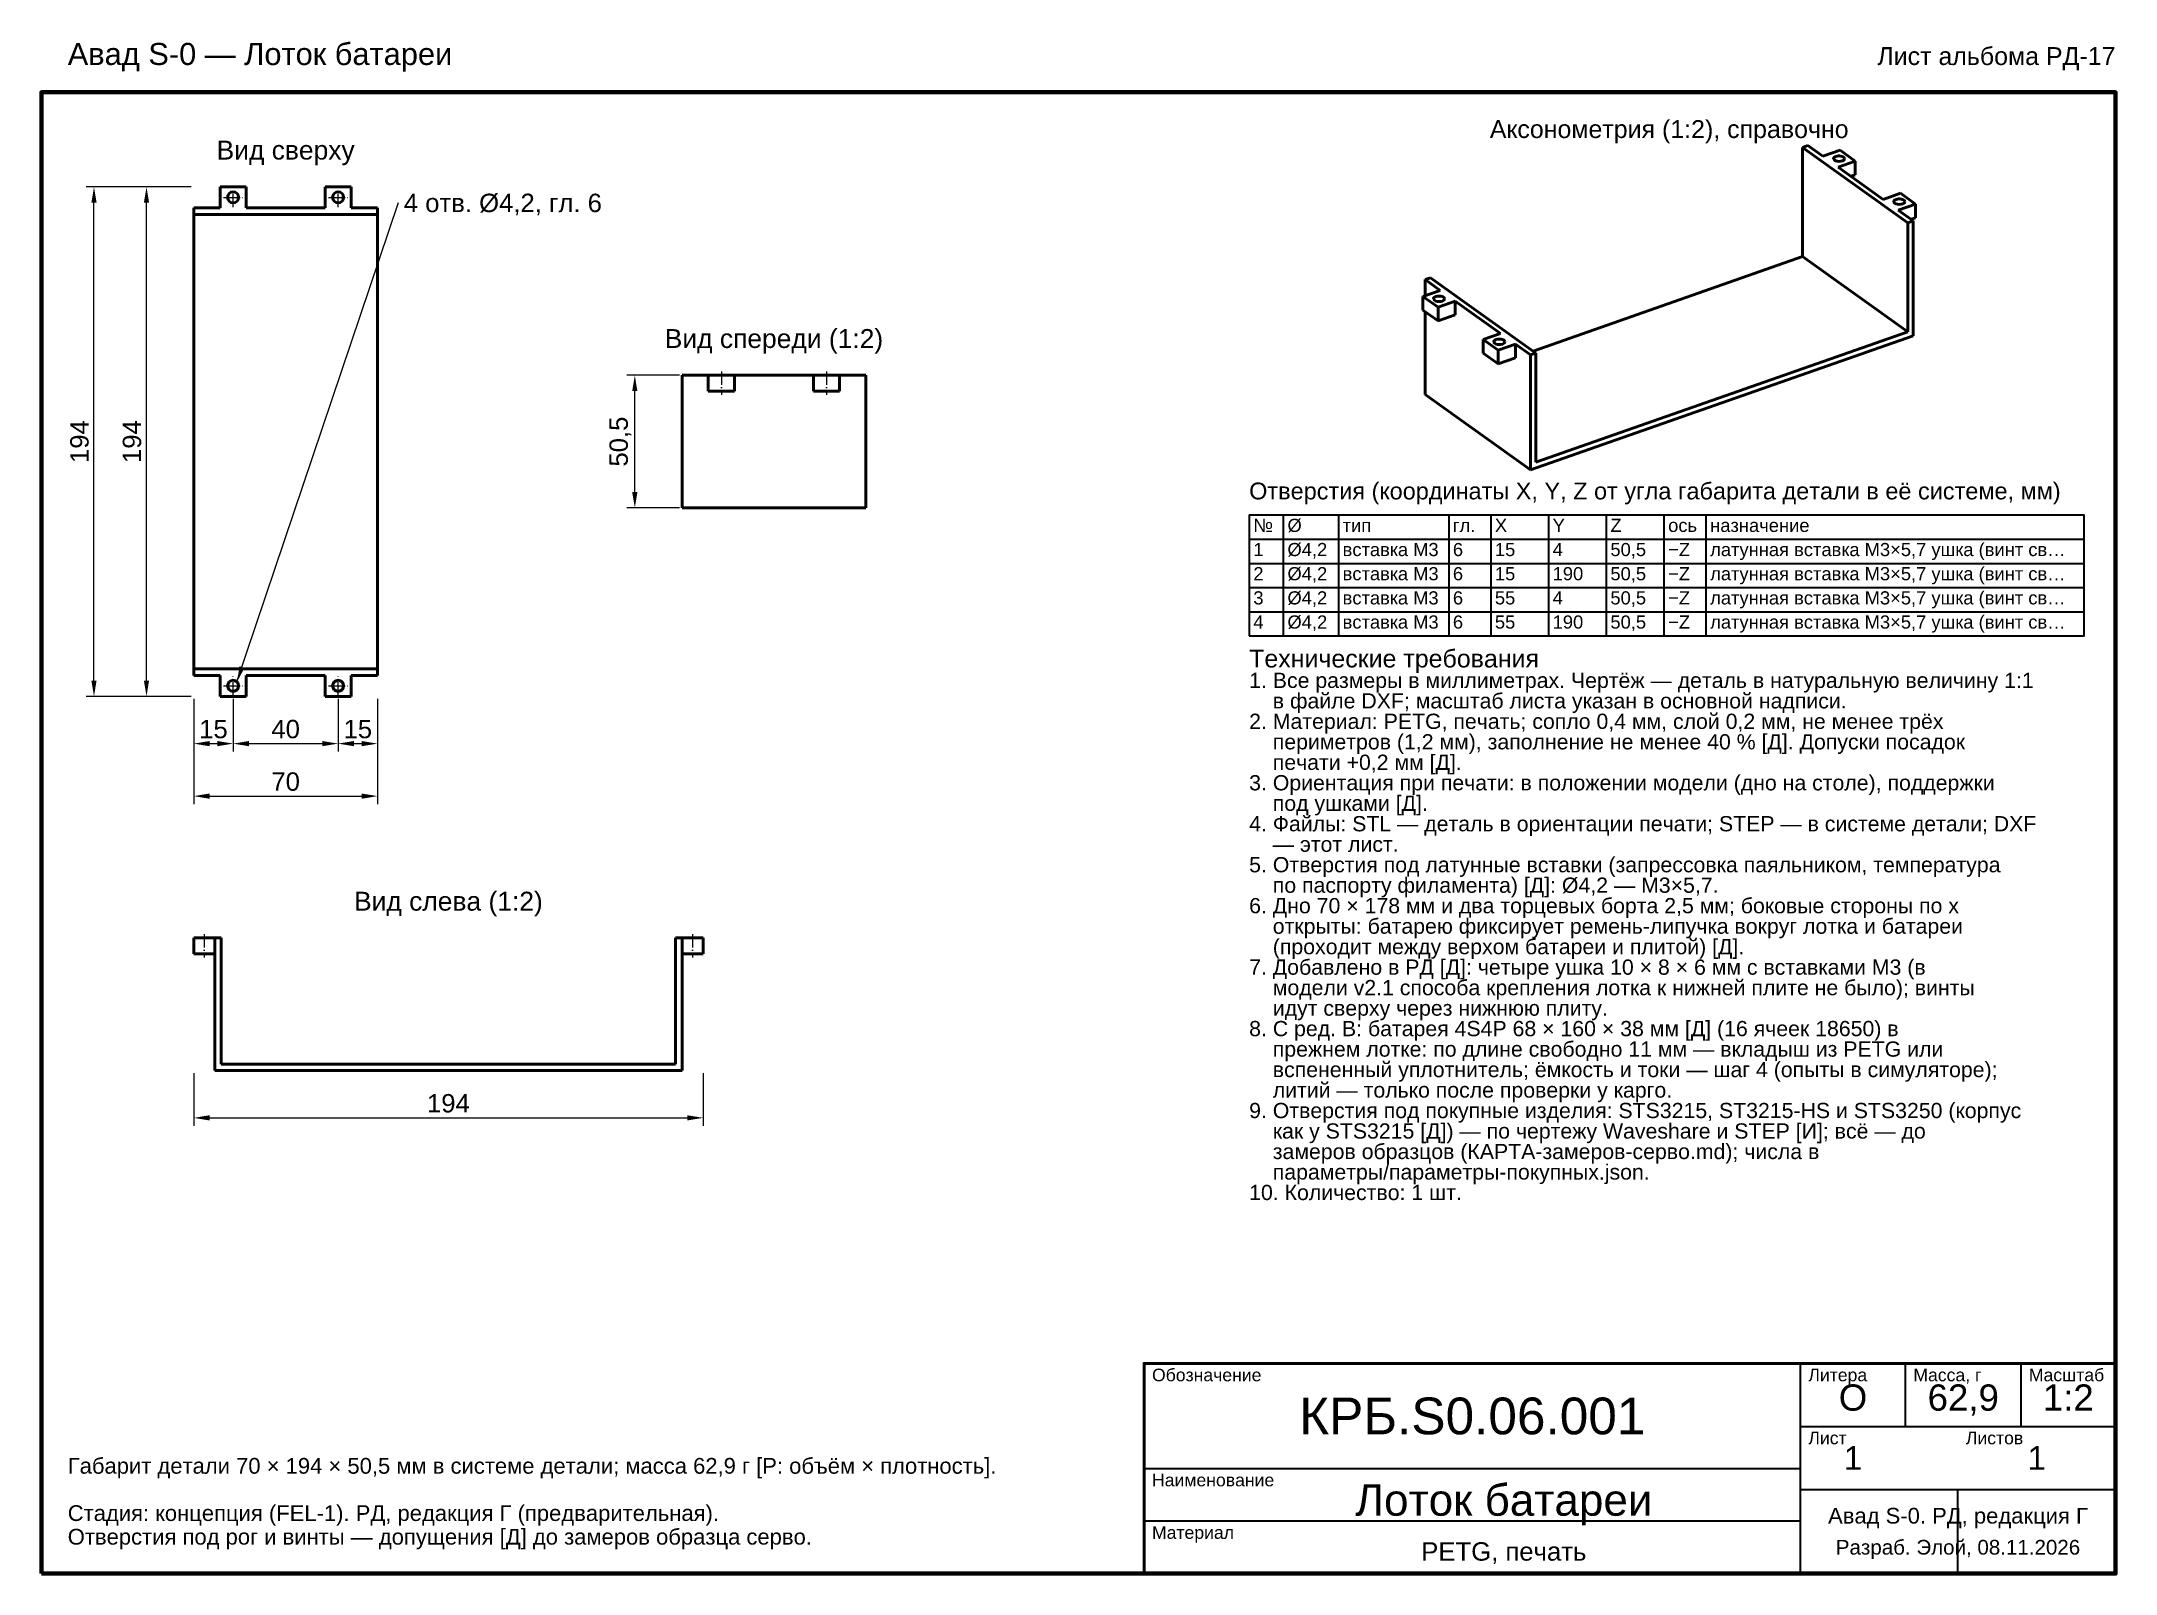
# Model space of a CAD drawing. Header units: millimetres. Extents: x 40 to 830, y 10 to 593.
import ezdxf
from ezdxf.enums import TextEntityAlignment as Align

# ---------------------------------------------------------------- set-up
doc = ezdxf.new("R2010")
doc.units = ezdxf.units.MM
doc.header["$LTSCALE"] = 2
doc.linetypes.add('DASHDOT', pattern=[3.556, 2.54, -0.508, 0, -0.508])
for name, color, linetype, lineweight in [('КОНТУР', 7, 'Continuous', 50), ('ОСИ', 1, 'DASHDOT', 18), ('РАЗМЕРЫ', 5, 'Continuous', 18), ('РАМКА', 7, 'Continuous', 70), ('ТАБЛИЦА', 7, 'Continuous', 35), ('ТЕКСТ', 7, 'Continuous', 25)]:
    doc.layers.add(name, color=color, linetype=linetype, lineweight=lineweight)
doc.styles.add('GOST', font='arial.ttf')
doc.dimstyles.new('GOST', dxfattribs={"dimtxt": 7, "dimasz": 6, "dimexe": 3, "dimexo": 1, "dimgap": 2, "dimtad": 1, "dimdec": 1, "dimtxsty": 'GOST', "dimcen": 2.5, "dimclrd": 5, "dimclre": 5, "dimclrt": 5, "dimazin": 3, "dimtfac": 1, "dimtmove": 0, "dimatfit": 3, "dimlwd": 18, "dimlwe": 18})

msp = doc.modelspace()

# ---------------------------------------------------------------- linework, layer by layer
at = {"layer": 'КОНТУР'}
for p, q in [((710.78, 553.01), (712.83, 553.73)), ((710.78, 511.44), (710.78, 553.01)), ((710.78, 553.01), (750.93, 524.34)), ((712.83, 553.73), (718.57, 549.63)), ((718.57, 549.63), (725.12, 551.92)), ((724.3, 545.53), (730.85, 547.83)), ((724.3, 545.53), (741.51, 533.25)), ((725.12, 551.92), (730.85, 547.83)), ((730.85, 542.63), (730.85, 547.83)), ((108, 530), (108, 538)), ((108, 538), (118, 538)), ((118, 530), (118, 538)), ((148, 538), (158, 538)), ((148, 530), (148, 538)), ((158, 530), (158, 538)), ((729.18, 542.05), (730.85, 542.63)), ((98, 527.5), (98, 530)), ((98, 530), (108, 530)), ((118, 530), (148, 530)), ((158, 530), (168, 530)), ((168, 527.5), (168, 530)), ((741.51, 533.25), (748.06, 535.54)), ((747.24, 529.15), (753.8, 531.45)), ((748.06, 535.54), (753.8, 531.45)), ((753.8, 526.25), (753.8, 531.45)), ((98, 354.5), (98, 527.5)), ((98, 527.5), (168, 527.5)), ((168, 354.5), (168, 527.5)), ((747.24, 529.15), (752.98, 525.06)), ((750.93, 524.34), (752.98, 525.06)), ((750.93, 482.77), (750.93, 524.34)), ((752.13, 525.67), (753.8, 526.25)), ((752.98, 481.32), (752.98, 525.06)), ((608.13, 475.5), (710.78, 511.44)), ((750.93, 482.77), (710.78, 511.44)), ((566.2, 496.29), (572.76, 498.58)), ((567.02, 502.68), (569.07, 503.4)), ((567.02, 496.57), (567.02, 502.68)), ((567.02, 502.68), (572.76, 498.58)), ((569.07, 503.4), (609.22, 474.72)), ((566.2, 496.29), (571.94, 492.19)), ((566.2, 491.09), (566.2, 496.29)), ((566.2, 491.09), (571.94, 487)), ((567.02, 458.94), (567.02, 490.51)), ((571.94, 492.19), (578.49, 494.49)), ((571.94, 487), (571.94, 492.19)), ((578.49, 489.29), (578.49, 494.49)), ((578.49, 494.49), (595.7, 482.2)), ((571.94, 487), (578.49, 489.29)), ((589.15, 479.91), (595.7, 482.2)), ((609.22, 433.16), (750.93, 482.77)), ((589.15, 479.91), (594.88, 475.81)), ((589.15, 474.71), (589.15, 479.91)), ((589.15, 474.71), (594.88, 470.61)), ((594.88, 475.81), (601.43, 478.1)), ((594.88, 470.61), (594.88, 475.81)), ((601.43, 472.91), (601.43, 478.1)), ((601.43, 478.1), (607.17, 474.01)), ((752.98, 481.32), (607.17, 430.27)), ((607.17, 474.01), (609.22, 474.72)), ((607.17, 430.27), (607.17, 474.01)), ((609.22, 433.16), (609.22, 474.72)), ((284, 415.75), (284, 466.25)), ((284, 466.25), (294, 466.25)), ((294, 466.25), (304, 466.25)), ((294, 460.25), (294, 466.25)), ((304, 466.25), (334, 466.25)), ((304, 460.25), (304, 466.25)), ((334, 466.25), (344, 466.25)), ((334, 460.25), (334, 466.25)), ((344, 466.25), (354, 466.25)), ((344, 460.25), (344, 466.25)), ((354, 415.75), (354, 466.25)), ((594.88, 470.61), (601.43, 472.91)), ((294, 460.25), (304, 460.25)), ((334, 460.25), (344, 460.25)), ((567.02, 458.94), (607.17, 430.27)), ((284, 415.75), (354, 415.75)), ((98, 352), (98, 354.5)), ((98, 354.5), (168, 354.5)), ((98, 352), (108, 352)), ((108, 344), (108, 352)), ((118, 352), (148, 352)), ((118, 344), (118, 352)), ((148, 344), (148, 352)), ((158, 352), (168, 352)), ((158, 344), (158, 352)), ((168, 352), (168, 354.5)), ((108, 344), (118, 344)), ((148, 344), (158, 344)), ((106, 252), (98, 252)), ((98, 246), (98, 252)), ((106, 246), (98, 246)), ((106, 252), (106, 201.5)), ((108.5, 252), (106, 252)), ((108.5, 204), (108.5, 252)), ((281.5, 204), (281.5, 252)), ((284, 252), (281.5, 252)), ((284, 201.5), (284, 252)), ((292, 252), (284, 252)), ((292, 246), (284, 246)), ((292, 246), (292, 252)), ((106, 201.5), (284, 201.5)), ((281.5, 204), (108.5, 204))]:
    msp.add_line(p, q, dxfattribs=at)
for points in [[(722.61, 548.73), (722.63, 548.89), (722.7, 549.04), (722.8, 549.17), (722.93, 549.28), (723.06, 549.38), (723.2, 549.46), (723.35, 549.53), (723.51, 549.59)], [(726.81, 548.73), (726.51, 548.19), (725.96, 547.89), (725.34, 547.73), (724.71, 547.68), (724.08, 547.73), (723.46, 547.89), (722.91, 548.19), (722.61, 548.73)], [(723.51, 549.59), (723.96, 549.71), (724.43, 549.77), (724.9, 549.78), (725.37, 549.73), (725.82, 549.62), (726.26, 549.44), (726.63, 549.15), (726.81, 548.73)], [(745.55, 532.35), (745.58, 532.51), (745.65, 532.66), (745.75, 532.79), (745.87, 532.9), (746, 533), (746.15, 533.08), (746.29, 533.15), (746.45, 533.21)], [(749.75, 532.35), (749.46, 531.81), (748.9, 531.5), (748.29, 531.35), (747.65, 531.3), (747.02, 531.35), (746.4, 531.5), (745.85, 531.81), (745.55, 532.35)], [(746.45, 533.21), (746.9, 533.33), (747.37, 533.39), (747.84, 533.39), (748.31, 533.34), (748.77, 533.24), (749.2, 533.06), (749.57, 532.77), (749.75, 532.35)], [(570.25, 495.39), (570.27, 495.55), (570.34, 495.7), (570.44, 495.83), (570.56, 495.94), (570.7, 496.04), (570.84, 496.12), (570.99, 496.19), (571.14, 496.25)], [(574.45, 495.39), (574.15, 494.85), (573.6, 494.54), (572.98, 494.39), (572.35, 494.34), (571.71, 494.39), (571.1, 494.54), (570.54, 494.85), (570.25, 495.39)], [(571.14, 496.25), (571.6, 496.37), (572.06, 496.43), (572.54, 496.43), (573, 496.38), (573.46, 496.28), (573.9, 496.1), (574.27, 495.81), (574.45, 495.39)], [(593.19, 479), (593.22, 479.17), (593.28, 479.32), (593.39, 479.45), (593.51, 479.56), (593.64, 479.65), (593.78, 479.74), (593.93, 479.81), (594.09, 479.86)], [(597.39, 479), (597.09, 478.47), (596.54, 478.16), (595.92, 478), (595.29, 477.95), (594.66, 478), (594.04, 478.16), (593.49, 478.47), (593.19, 479)], [(594.09, 479.86), (594.54, 479.99), (595.01, 480.04), (595.48, 480.05), (595.95, 480), (596.4, 479.89), (596.84, 479.71), (597.21, 479.43), (597.39, 479)]]:
    msp.add_lwpolyline(points, dxfattribs=at)
for centre in [(113, 534), (153, 534), (113, 348), (153, 348)]:
    msp.add_circle(centre, 2.1, dxfattribs=at)
at = {"layer": 'ОСИ'}
for p, q in [((113, 530.3), (113, 537.7)), ((153, 530.3), (153, 537.7)), ((109.3, 534), (116.7, 534)), ((149.3, 534), (156.7, 534)), ((299, 467.75), (299, 458.75)), ((299, 467.75), (299, 458.75)), ((339, 467.75), (339, 458.75)), ((339, 467.75), (339, 458.75)), ((109.3, 348), (116.7, 348)), ((113, 344.3), (113, 351.7)), ((149.3, 348), (156.7, 348)), ((153, 344.3), (153, 351.7)), ((102, 253.5), (102, 244.5)), ((102, 253.5), (102, 244.5)), ((288, 253.5), (288, 244.5)), ((288, 253.5), (288, 244.5))]:
    msp.add_line(p, q, dxfattribs=at)
at = {"layer": 'РАМКА', "lineweight": 70}
msp.add_lwpolyline([(40, 10), (830, 10), (830, 574), (40, 574), (40, 10)], dxfattribs=at)
at = {"layer": 'ТАБЛИЦА'}
for p, q in [((513, 413), (513, 367)), ((534, 413), (534, 367)), ((576, 413), (576, 367)), ((592, 413), (592, 367)), ((614, 413), (614, 367)), ((636, 413), (636, 367)), ((658, 413), (658, 367)), ((674, 413), (674, 367)), ((500, 403.8), (818, 403.8)), ((500, 394.6), (818, 394.6)), ((500, 385.4), (818, 385.4)), ((500, 376.2), (818, 376.2)), ((710, 10), (710, 90)), ((750, 66), (750, 90)), ((794, 66), (794, 90)), ((710, 66), (830, 66)), ((460, 50), (710, 50)), ((710, 42), (830, 42)), ((770, 10), (770, 42)), ((460, 30), (710, 30))]:
    msp.add_line(p, q, dxfattribs=at)
at = {"layer": 'ТАБЛИЦА', "lineweight": 35}
msp.add_lwpolyline([(500, 367), (818, 367), (818, 413), (500, 413), (500, 367)], dxfattribs=at)
at = {"layer": 'ТАБЛИЦА', "lineweight": 50}
msp.add_lwpolyline([(460, 10), (830, 10), (830, 90), (460, 90), (460, 10)], dxfattribs=at)

# ---------------------------------------------------------------- texts
at = {"layer": 'ТЕКСТ', "style": 'GOST'}
for s, height, p in [('Авад S-0 — Лоток батареи', 8.4, (50, 584.4)), ('4 отв. Ø4,2, гл. 6', 7, (178, 528.4)), ('Отверстия (координаты X, Y, Z от угла габарита детали в её системе, мм)', 6.4, (500, 419)), ('№', 5, (501.6, 406.6)), ('Ø', 5, (514.6, 406.6)), ('X', 5, (593.6, 406.6)), ('Y', 5, (615.6, 406.6)), ('Z', 5, (637.6, 406.6)), ('тип', 5, (535.6, 406.6)), ('гл.', 5, (577.6, 406.6)), ('ось', 5, (659.6, 406.6)), ('назначение', 5, (675.6, 406.6)), ('1', 5, (501.6, 397.4)), ('Ø4,2', 5, (514.6, 397.4)), ('вставка M3', 5, (535.6, 397.4)), ('6', 5, (577.6, 397.4)), ('15', 5, (593.6, 397.4)), ('4', 5, (615.6, 397.4)), ('50,5', 5, (637.6, 397.4)), ('−Z', 5, (659.6, 397.4)), ('латунная вставка M3×5,7 ушка (винт св…', 5, (675.6, 397.4)), ('2', 5, (501.6, 388.2)), ('Ø4,2', 5, (514.6, 388.2)), ('вставка M3', 5, (535.6, 388.2)), ('6', 5, (577.6, 388.2)), ('15', 5, (593.6, 388.2)), ('190', 5, (615.6, 388.2)), ('50,5', 5, (637.6, 388.2)), ('−Z', 5, (659.6, 388.2)), ('латунная вставка M3×5,7 ушка (винт св…', 5, (675.6, 388.2)), ('3', 5, (501.6, 379)), ('Ø4,2', 5, (514.6, 379)), ('вставка M3', 5, (535.6, 379)), ('6', 5, (577.6, 379)), ('55', 5, (593.6, 379)), ('4', 5, (615.6, 379)), ('50,5', 5, (637.6, 379)), ('−Z', 5, (659.6, 379)), ('латунная вставка M3×5,7 ушка (винт св…', 5, (675.6, 379)), ('4', 5, (501.6, 369.8)), ('Ø4,2', 5, (514.6, 369.8)), ('вставка M3', 5, (535.6, 369.8)), ('6', 5, (577.6, 369.8)), ('55', 5, (593.6, 369.8)), ('190', 5, (615.6, 369.8)), ('50,5', 5, (637.6, 369.8)), ('−Z', 5, (659.6, 369.8)), ('латунная вставка M3×5,7 ушка (винт св…', 5, (675.6, 369.8)), ('Технические требования', 6.8, (500, 355)), ('1. Все размеры в миллиметрах. Чертёж — деталь в натуральную величину 1:1', 5.8, (500, 347.2)), ('    в файле DXF; масштаб листа указан в основной надписи.', 5.8, (500, 339.4)), ('2. Материал: PETG, печать; сопло 0,4 мм, слой 0,2 мм, не менее трёх', 5.8, (500, 331.6)), ('    периметров (1,2 мм), заполнение не менее 40 % [Д]. Допуски посадок', 5.8, (500, 323.8)), ('    печати +0,2 мм [Д].', 5.8, (500, 316)), ('3. Ориентация при печати: в положении модели (дно на столе), поддержки', 5.8, (500, 308.2)), ('    под ушками [Д].', 5.8, (500, 300.4)), ('4. Файлы: STL — деталь в ориентации печати; STEP — в системе детали; DXF', 5.8, (500, 292.6)), ('    — этот лист.', 5.8, (500, 284.8)), ('5. Отверстия под латунные вставки (запрессовка паяльником, температура', 5.8, (500, 277)), ('    по паспорту филамента) [Д]: Ø4,2 — M3×5,7.', 5.8, (500, 269.2)), ('6. Дно 70 × 178 мм и два торцевых борта 2,5 мм; боковые стороны по x', 5.8, (500, 261.4)), ('    открыты: батарею фиксирует ремень-липучка вокруг лотка и батареи', 5.8, (500, 253.6)), ('    (проходит между верхом батареи и плитой) [Д].', 5.8, (500, 245.8)), ('7. Добавлено в РД [Д]: четыре ушка 10 × 8 × 6 мм с вставками M3 (в', 5.8, (500, 238)), ('    модели v2.1 способа крепления лотка к нижней плите не было); винты', 5.8, (500, 230.2)), ('    идут сверху через нижнюю плиту.', 5.8, (500, 222.4)), ('8. С ред. В: батарея 4S4P 68 × 160 × 38 мм [Д] (16 ячеек 18650) в', 5.8, (500, 214.6)), ('    прежнем лотке: по длине свободно 11 мм — вкладыш из PETG или', 5.8, (500, 206.8)), ('    вспененный уплотнитель; ёмкость и токи — шаг 4 (опыты в симуляторе);', 5.8, (500, 199)), ('    литий — только после проверки у карго.', 5.8, (500, 191.2)), ('9. Отверстия под покупные изделия: STS3215, ST3215-HS и STS3250 (корпус', 5.8, (500, 183.4)), ('    как у STS3215 [Д]) — по чертежу Waveshare и STEP [И]; всё — до', 5.8, (500, 175.6)), ('    замеров образцов (КАРТА-замеров-серво.md); числа в', 5.8, (500, 167.8)), ('    параметры/параметры-покупных.json.', 5.8, (500, 160)), ('10. Количество: 1 шт.', 5.8, (500, 152.2)), ('Обозначение', 4.8, (463, 83.2)), ('Литера', 4.8, (713, 83.2)), ('Масса, г', 4.8, (753, 83.2)), ('Масштаб', 4.8, (797, 83.2)), ('Лист', 4.8, (713, 59.2)), ('Листов', 4.8, (773, 59.2)), ('Габарит детали 70 × 194 × 50,5 мм в системе детали; масса 62,9 г [Р: объём × плотность].', 6, (50, 48)), ('Наименование', 4.8, (463, 43.2)), ('Стадия: концепция (FEL-1). РД, редакция Г (предварительная).', 6, (50, 30)), ('Отверстия под рог и винты — допущения [Д] до замеров образца серво.', 6, (50, 21)), ('Материал', 4.8, (463, 23.2))]:
    msp.add_text(s, height=height, dxfattribs=at).set_placement(p)
msp.add_text('Лист альбома РД-17', height=6.8, dxfattribs=at).set_placement((830, 584.4), align=Align.RIGHT)
for s, height, p in [('Аксонометрия (1:2), справочно', 6.8, (660, 560)), ('Вид сверху', 7.2, (133, 552)), ('Вид спереди (1:2)', 7.2, (319, 480.25)), ('Вид слева (1:2)', 7.2, (195, 266)), ('О', 10, (730, 77)), ('62,9', 10, (772, 77)), ('1:2', 10, (812, 77)), ('КРБ.S0.06.001', 14, (585, 70)), ('1', 9, (730, 54)), ('1', 9, (800, 54)), ('Лоток батареи', 12, (597, 38)), ('Авад S-0. РД, редакция Г', 6, (770, 32)), ('PETG, печать', 7, (597, 18.4)), ('Разраб. Элой, 08.11.2026', 5.6, (770, 20))]:
    msp.add_text(s, height=height, dxfattribs=at).set_placement(p, align=Align.MIDDLE_CENTER)

# ---------------------------------------------------------------- dimensions: what is measured, and where the dimension line sits
at = {"layer": 'РАЗМЕРЫ'}
for base, p1, p2 in [((60, 344), (98, 344), (98, 538)), ((80, 344), (98, 344), (98, 538)), ((266, 415.75), (284, 415.75), (284, 466.25))]:
    msp.add_linear_dim(base=base, p1=p1, p2=p2, angle=90, dimstyle='GOST', dxfattribs=at).render()
for base, p1, p2 in [((98, 326), (98, 344), (113, 344)), ((98, 306), (98, 344), (168, 344)), ((113, 326), (113, 344), (153, 344)), ((153, 326), (153, 344), (168, 344)), ((98, 183.5), (98, 201.5), (292, 201.5))]:
    msp.add_linear_dim(base=base, p1=p1, p2=p2, dimstyle='GOST', dxfattribs=at).render()

# ---------------------------------------------------------------- leaders
msp.add_leader([(114.47, 349.47), (176, 532)], dimstyle='GOST', dxfattribs=at)

doc.saveas('drawing.dxf')
